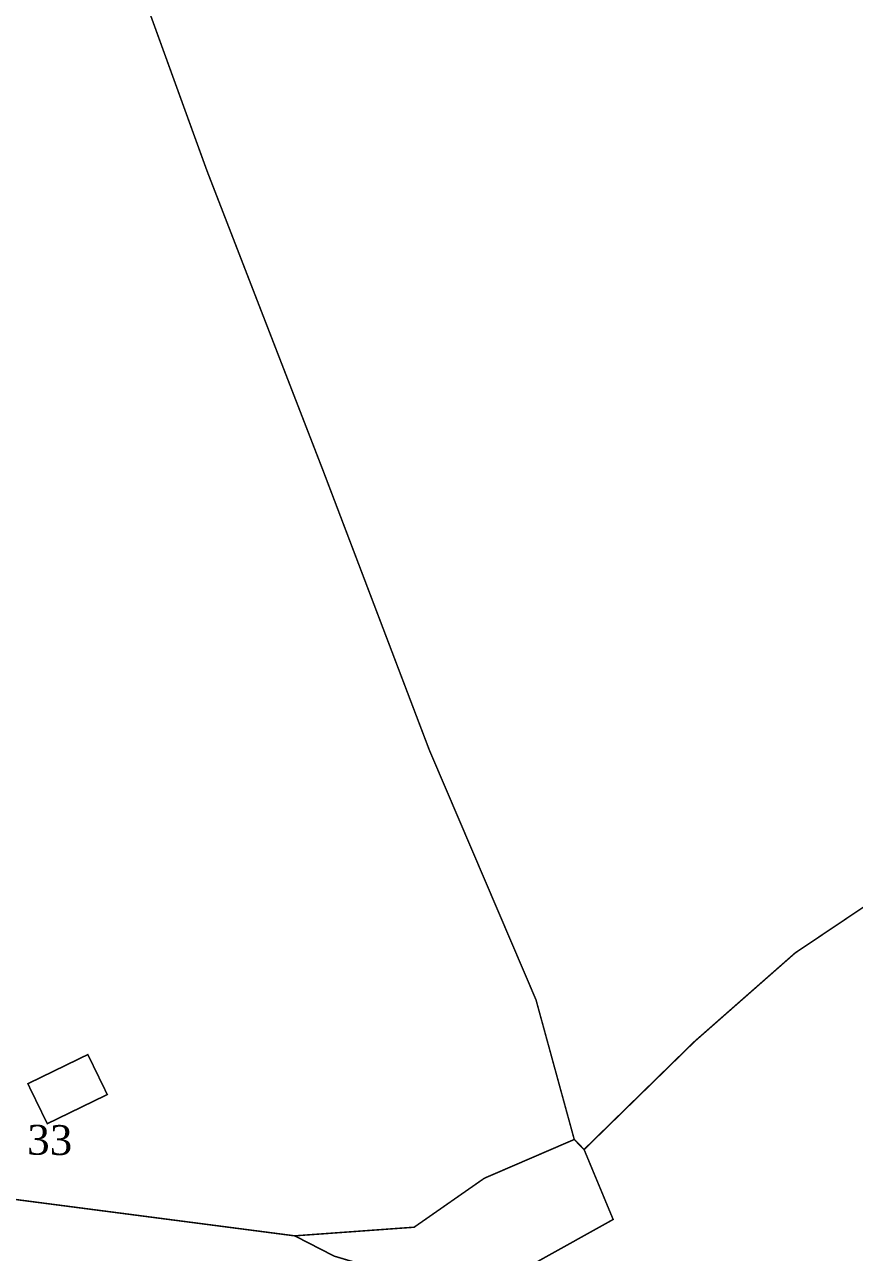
# Model space of a CAD drawing. Header units: metres. Extents: x 294533 to 301305, y 1963486 to 1977426.
# Drawn here: x 298568.3 to 298903.7, y 1971190.2 to 1971686.6 of the extents above; entities that cross this region are included whole.
import ezdxf

# ---------------------------------------------------------------- set-up
doc = ezdxf.new("R2010")
doc.units = ezdxf.units.M
doc.layers.add('SURVEY NO.', color=7, linetype='Continuous')
doc.layers.add('SURVEY PLOT BOUNDARY', color=35, linetype='Continuous')
doc.styles.get("Standard").update_dxf_attribs({"font": 'times.ttf'})

# ---------------------------------------------------------------- blocks, each defined once
blk = doc.blocks.new('45')
at = {"layer": 'SURVEY PLOT BOUNDARY', "lineweight": 18, "const_width": 0.603}
for points in [[(298606.91, 1971724.32), (298642.02, 1971627.45), (298665.46, 1971566.89), (298688.91, 1971506.33), (298731.87, 1971393.3), (298774.97, 1971292.33), (298790.43, 1971235.88), (298754.08, 1971220.2), (298725.73, 1971200.41), (298677.46, 1971196.92), (298508.89, 1971218.88)], [(298900.42, 1971733.14), (298919.58, 1971648.51), (298923.47, 1971636.4), (298958.22, 1971507.38), (298993.14, 1971394.44), (298993.1, 1971390.42), (298980.95, 1971382.51), (298960.73, 1971370.67), (298948.54, 1971358.75), (298944.47, 1971354.77), (298879.68, 1971311.27), (298839.1, 1971275.54), (298794.4, 1971231.81), (298790.43, 1971235.88), (298774.97, 1971292.33), (298731.87, 1971393.3), (298688.91, 1971506.33), (298665.46, 1971566.89), (298642.02, 1971627.45), (298606.91, 1971724.32)], [(299213.67, 1970981.97), (298845.92, 1970801.11), (298846.41, 1970845.32), (298834.62, 1970869.57), (298826.58, 1970869.66), (298831.13, 1970917.85), (298851.49, 1970941.75), (298864.08, 1970989.85), (298848.45, 1971030.22), (298881.62, 1971122.31), (298861.7, 1971138.61), (298841.74, 1971150.89), (298801.51, 1971147.32), (298781.37, 1971143.52), (298749.53, 1971172.01), (298806.15, 1971203.54), (298794.4, 1971231.81), (298839.1, 1971275.54), (298879.68, 1971311.27), (298944.47, 1971354.77)], [(298504.51, 1971186.77), (298500.81, 1971214.95), (298508.89, 1971218.88), (298677.46, 1971196.92), (298693.44, 1971188.71)]]:
    blk.add_lwpolyline(points, dxfattribs=at)
for points in [[(298569.61, 1971258.41), (298577.47, 1971242.25), (298601.72, 1971254.04), (298593.86, 1971270.21)], [(298577.47, 1971242.25), (298569.61, 1971258.41), (298593.86, 1971270.21), (298601.72, 1971254.04)], [(298806.15, 1971203.54), (298749.53, 1971172.01), (298693.44, 1971188.71), (298677.46, 1971196.92), (298725.73, 1971200.41), (298754.08, 1971220.2), (298790.43, 1971235.88), (298794.4, 1971231.81)]]:
    blk.add_lwpolyline(points, close=True, dxfattribs=at)
at = {"layer": 'SURVEY NO.', "insert": (298569.3, 1971229.59), "char_height": 12.058, "attachment_point": 7, "rotation": 359.3676}
blk.add_mtext('33', dxfattribs=at)

msp = doc.modelspace()

# ---------------------------------------------------------------- block references
msp.add_blockref('45', (0, 0))

doc.saveas('drawing.dxf')
